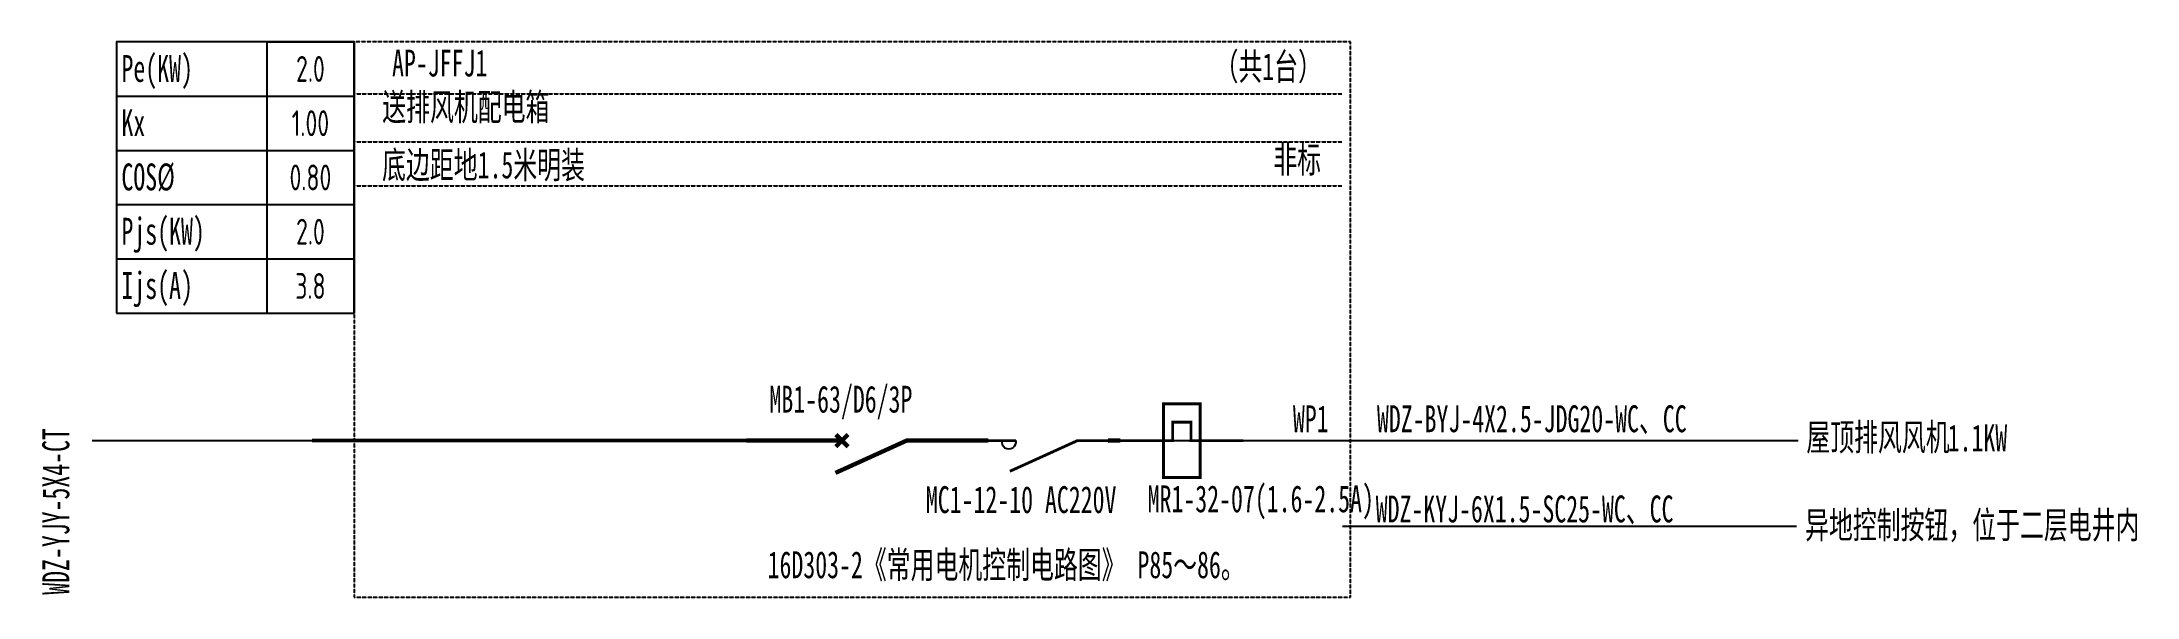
# Model space of a CAD drawing. Extents: x 1014163 to 1016497, y 85003 to 85623.
import ezdxf
from ezdxf.enums import TextEntityAlignment as Align

# ---------------------------------------------------------------- set-up
doc = ezdxf.new("R2010")
doc.units = 0
doc.header["$MEASUREMENT"] = 0
doc.linetypes.add('DASH', pattern=[0.35, 0.25, -0.1])
doc.styles.add('mm', font='TSSDENG2', dxfattribs={"width": 0.7, "bigfont": 'TSSDCHN'})
doc.styles.add('宋体', font='', dxfattribs={"width": 0.65})
doc.styles.get('宋体').set_extended_font_data('SimSun')

# ---------------------------------------------------------------- blocks, each defined once
blk = doc.blocks.new('$element$00000585')
at = {"const_width": 0.0233}
for points in [[(0, 0), (0, -0.425), (-0.15, -0.425), (-0.15, -0.575), (0, -0.575), (0, -1)], [(-0.3, -0.35), (0.3, -0.35), (0.3, -0.65), (-0.3, -0.65), (-0.3, -0.35)]]:
    blk.add_lwpolyline(points, dxfattribs=at)
at = {"flags": 9}
blk.add_attdef('S', (0, 0), '', height=0.00000667, dxfattribs=at)
blk = doc.blocks.new('$element$00000577')
at = {"const_width": 0.0233}
for points in [[(0, 0), (0, -0.25)], [(-0.25, -0.2), (0, -0.75), (0, -1)]]:
    blk.add_lwpolyline(points, dxfattribs=at)
blk.add_arc((-0.008, -0.192), 0.0589, 81.8699, 278.1301)
at = {"flags": 9}
blk.add_attdef('S', (0, 0), '', height=0.00000667, dxfattribs=at)
blk = doc.blocks.new('$element$00000576')
at = {"const_width": 0.0333}
for points in [[(0, 0), (0, -0.25)], [(0, -1), (0, -0.75), (-0.25, -0.2)], [(-0.047, -0.297), (0.047, -0.203)], [(-0.047, -0.203), (0.047, -0.297)]]:
    blk.add_lwpolyline(points, dxfattribs=at)
at = {"flags": 9}
blk.add_attdef('S', (0, 0), '', height=0.00000667, dxfattribs=at)
blk = doc.blocks.new('*T4')
at = {"color": 0, "linetype": 'ByBlock', "lineweight": -2, "transparency": 16777216}
for p, q in [((0, 0), (97.2, 0)), ((0, 0), (0, -302.4)), ((97.2, 0), (97.2, -302.4)), ((0, -60.5), (97.2, -60.5)), ((0, -121), (97.2, -121)), ((0, -181.4), (97.2, -181.4)), ((0, -241.9), (97.2, -241.9)), ((0, -302.4), (97.2, -302.4))]:
    blk.add_line(p, q, dxfattribs=at)
at = {"color": 0, "transparency": 16777216, "char_height": 28.8, "width": 97.217, "attachment_point": 5, "style": 'mm'}
for s, insert in [('2.0', (48.6, -30.2)), ('1.00', (48.6, -90.7))]:
    blk.add_mtext(s, dxfattribs=dict(at, insert=insert))
at = {"color": 3, "transparency": 16777216, "char_height": 28.8, "width": 97.217, "attachment_point": 5, "style": 'mm'}
for s, insert in [('0.80', (48.6, -151.2)), ('2.0', (48.6, -211.7)), ('3.8', (48.6, -272.2))]:
    blk.add_mtext(s, dxfattribs=dict(at, insert=insert))

msp = doc.modelspace()

# ---------------------------------------------------------------- linework, layer by layer
at = {"color": 0, "linetype": 'DASH'}
for p, q in [((1014511.1, 85564.5), (1015611.2, 85564.5, 0)), ((1014511.1, 85510.9), (1015611.2, 85510.9, 0)), ((1014511.1, 85461.8), (1015611.2, 85461.8, 0))]:
    msp.add_line(p, q, dxfattribs=at)
at = {"color": 0, "linetype": 'Continuous'}
msp.add_line((1014219.2, 85178.1), (1014488.4, 85178.1), dxfattribs=at)
at = {"color": 0}
msp.add_lwpolyline([(1014246.2, 85320.1), (1014511.1, 85320.1), (1014511.1, 85622.5), (1014246.2, 85622.5)], close=True, dxfattribs=at)
for points in [[(1014413.8, 85622.5), (1014413.8, 85320.1)], [(1014246.2, 85562), (1014511.1, 85562)], [(1014246.2, 85501.5), (1014511.1, 85501.5)], [(1014246.2, 85441.1), (1014511.1, 85441.1)], [(1014246.2, 85380.6), (1014511.1, 85380.6)]]:
    msp.add_lwpolyline(points, dxfattribs=at)
at = {"color": 0, "linetype": 'DASH'}
msp.add_lwpolyline([(1014511.1, 85003.4), (1015620.8, 85003.4), (1015620.8, 85622.5), (1014511.1, 85622.5)], close=True, dxfattribs=at)
at = {"color": 0, "const_width": 4.8}
for points in [[(1014948, 85177.9), (1015030.6, 85177.9)], [(1015162.4, 85177.9), (1015217.4, 85177.9)], [(1015350.9, 85177.9), (1015364.6, 85177.9)]]:
    msp.add_lwpolyline(points, dxfattribs=at)
at = {"color": 0, "linetype": 'Continuous'}
for points, const_width in [([(1014464.1, 85178.1), (1014978.9, 85178.1)], 3.89), ([(1015385.6, 85177.9), (1016119.5, 85177.9)], 2.4), ([(1015611.6, 85082.4), (1016118, 85082.4)], 2.4)]:
    msp.add_lwpolyline(points, dxfattribs=dict(at, const_width=const_width))

# ---------------------------------------------------------------- block references
msp.add_blockref('*T4', (1014413.8, 85622.5))
at = {"color": 0}
for name, p, xscale, yscale, zscale, rotation in [('$element$00000585', (1015501.4, 85177.9), 136.8, 136.8, 136.8, 270), ('$element$00000576', (1015018.4, 85177.9), 144, 144, 144, 90), ('$element$00000577', (1015214.1, 85177.9), 136.8, 136.8, 136.8, 90)]:
    msp.add_blockref(name, p, dxfattribs=dict(at, xscale=xscale, yscale=yscale, zscale=zscale, rotation=rotation))

# ---------------------------------------------------------------- texts
at = {"color": 0, "style": '宋体', "width": 0.65}
for s, p in [('Pe(KW)', (1014251.9, 85577.9)), ('AP-JFFJ1', (1014553.3, 85583.9)), ('（共1台）', (1015469.4, 85580)), ('送排风机配电箱', (1014542.4, 85534.9)), ('Kx', (1014251.9, 85517.4)), ('非标', (1015534.9, 85476.5)), ('COS%%C', (1014251.9, 85456.9)), ('底边距地1.5米明装', (1014542.2, 85470.3)), ('Pjs(KW)', (1014251.9, 85396.4)), ('Ijs(A)', (1014251.9, 85335.9)), ('WP1', (1015556.7, 85187.3)), ('WDZ-BYJ-4X2.5-JDG20-WC、CC', (1015650.3, 85187.3)), ('屋顶排风风机', (1016128.6, 85166.8)), ('1.1KW', (1016286, 85165.9)), ('WDZ-KYJ-6X1.5-SC25-WC、CC', (1015648.9, 85086.7)), ('异地控制按钮，位于二层电井内', (1016127.2, 85068.9)), ('16D303-2《常用电机控制电路图》 P85～86。', (1014971.6, 85024.5))]:
    msp.add_text(s, height=30, dxfattribs=at).set_placement(p)
at = {"color": 30, "style": '宋体', "width": 0.65}
msp.add_text('MB1-63/D6/3P', height=30, dxfattribs=at).set_placement((1014973.7, 85209.1))
at = {"color": 0, "style": '宋体', "width": 0.65}
msp.add_text('WDZ-YJY-5X4-CT', height=30, rotation=90, dxfattribs=at).set_placement((1014193.8, 85098.9), align=Align.CENTER)
at = {"color": 11, "style": '宋体', "width": 0.65}
msp.add_text('MC1-12-10 AC220V', height=30, dxfattribs=at).set_placement((1015147.9, 85097.1))
at = {"color": 31, "style": '宋体', "width": 0.65}
msp.add_text('MR1-32-07(1.6-2.5A)', height=30, dxfattribs=at).set_placement((1015394.9, 85098))

doc.saveas('drawing.dxf')
